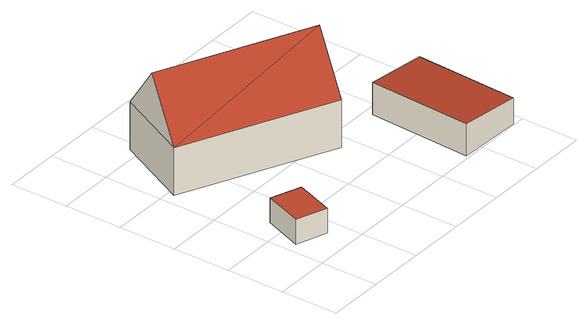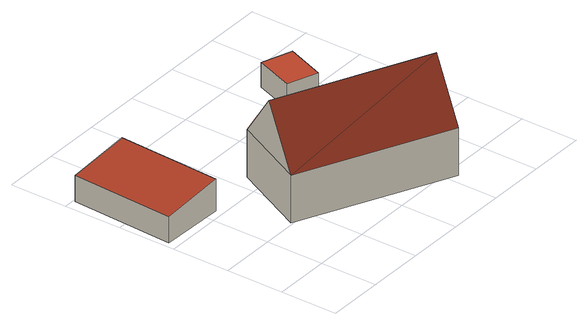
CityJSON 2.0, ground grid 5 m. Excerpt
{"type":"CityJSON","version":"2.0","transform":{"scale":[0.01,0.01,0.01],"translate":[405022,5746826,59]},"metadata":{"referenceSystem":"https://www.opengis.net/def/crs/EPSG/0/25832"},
"CityObjects":{
"building1":{"type":"Building","attributes":{"Gemeindeschluessel":"05515000","Geometrietyp2DReferenz":"3000","function":"31001_2700","roofType":"1000","measuredHeight":2.17},"geometry":[{"type":"Solid","lod":"2","boundaries":[[[[0,1,2,3]],[[4,5,1,0]],[[6,7,5,4]],[[3,2,7,6]],[[4,0,3,6]],[[1,5,7,2]]]],"semantics":{"surfaces":[{"type":"WallSurface"},{"type":"RoofSurface"},{"type":"GroundSurface"}],"values":[[0,0,0,0,1,2]]}}]},
"building2":{"type":"Building","attributes":{"Gemeindeschluessel":"05515000","Geometrietyp2DReferenz":"3000","function":"31001_1000","roofType":"3100","measuredHeight":8.77},"address":[{"country":"Germany","locality":"Münster","thoroughfareNumber":"40","thoroughfareName":"Wittlerheide"}],"geometry":[{"type":"Solid","lod":"2","boundaries":[[[[8,9,10,11]],[[12,13,9,8]],[[14,15,13,12]],[[11,10,15,14]],[[8,16,12]],[[14,17,11]],[[17,16,8]],[[8,11,17]],[[16,17,14]],[[14,12,16]],[[9,13,15,10]]]],"semantics":{"surfaces":[{"type":"WallSurface"},{"type":"RoofSurface"},{"type":"GroundSurface"}],"values":[[0,0,0,0,0,0,1,1,1,1,2]]}}]},
"building3":{"type":"Building","attributes":{"Gemeindeschluessel":"05515000","Geometrietyp2DReferenz":"3000","function":"31001_2460","roofType":"2100","measuredHeight":2.81},"geometry":[{"type":"Solid","lod":"2","boundaries":[[[[18,19,20,21]],[[22,23,19,18]],[[24,25,23,22]],[[21,20,25,24]],[[22,18,21,24]],[[19,23,25,20]]]],"semantics":{"surfaces":[{"type":"WallSurface"},{"type":"RoofSurface"},{"type":"GroundSurface"}],"values":[[0,0,0,0,1,2]]}}]}
},
"vertices":[
[66,293,335],[66,293,119],[333,196,119],[333,196,335],[195,627,335],[195,627,119],[457,530,335],[457,530,119],
[98,1446,516],[98,1446,98],[1374,841,98],[1374,841,516],[419,2089,516],[419,2089,98],[1690,1481,516],[1690,1481,98],[258,1767,975],[1532,1161,975],
[1839,30,376],[1839,30,95],[2404,10,95],[2404,10,323],[1885,932,376],[1885,932,95],[2450,914,323],[2450,914,95]
]}
